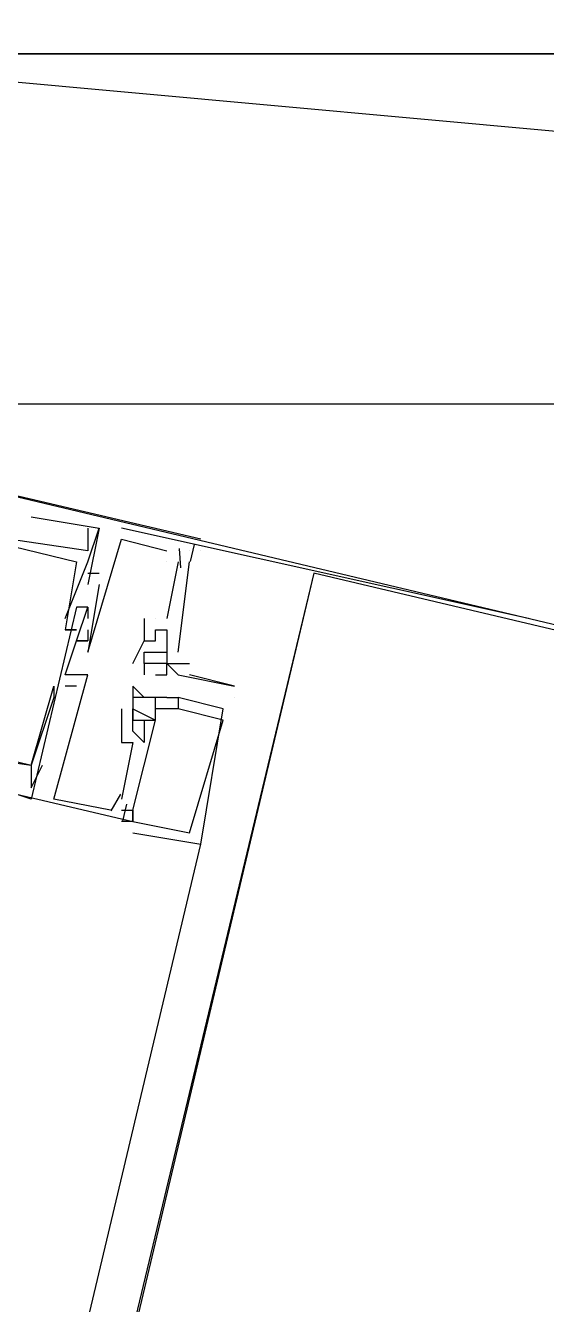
# Model space of a CAD drawing. Header units: feet. Extents: x -84 to 198, y -22 to 181.
# Drawn here: x 73.327 to 73.941, y 16.754 to 18.264 of the extents above; entities that cross this region are included whole.
import ezdxf

# ---------------------------------------------------------------- set-up
doc = ezdxf.new("R2010")
doc.units = ezdxf.units.FT
doc.layers.add('A-LINEA', color=7, linetype='CONTINUOUS')
doc.layers.add('A-MURO-CONCRETO', color=8, linetype='CONTINUOUS')

msp = doc.modelspace()

# ---------------------------------------------------------------- linework, layer by layer
at = {"layer": 'A-LINEA'}
for p, q in [((73.3333, 17.6844), (73.3333, 17.6844)), ((73.3333, 17.6844), (73.3333, 17.6844)), ((73.3333, 17.6844), (73.3333, 17.6844)), ((73.4, 17.6711), (73.4, 17.6711)), ((73.4, 17.6711), (73.4, 17.6711)), ((73.4, 17.6711), (73.4, 17.6711)), ((73.4133, 17.6711), (73.4133, 17.6711)), ((73.4133, 17.6711), (73.4133, 17.6711)), ((73.4133, 17.6711), (73.4133, 17.6711)), ((73.4133, 17.6711), (73.4133, 17.6711)), ((73.4133, 17.6711), (73.4133, 17.6711)), ((73.4133, 17.6711), (73.4133, 17.6711)), ((73.4133, 17.6711), (73.4133, 17.6711)), ((73.4133, 17.6711), (73.4133, 17.6711)), ((73.4133, 17.6711), (73.4133, 17.6711)), ((73.92, 17.5644), (73.44, 17.6711)), ((73.44, 17.6578), (73.44, 17.6578)), ((73.44, 17.6578), (73.44, 17.6578)), ((73.44, 17.6578), (73.44, 17.6578)), ((73.5333, 17.6578), (73.5333, 17.6578)), ((73.5333, 17.6578), (73.5333, 17.6578)), ((73.5333, 17.6578), (73.5333, 17.6578)), ((73.4, 17.6444), (73.4, 17.6444)), ((73.4, 17.6444), (73.4, 17.6444)), ((73.4, 17.6444), (73.4, 17.6444)), ((73.4933, 17.6444), (73.4933, 17.6444)), ((73.4933, 17.6444), (73.4933, 17.6444)), ((73.4933, 17.6444), (73.4933, 17.6444)), ((73.5067, 17.6444), (73.5067, 17.6444)), ((73.5067, 17.6444), (73.5067, 17.6444)), ((73.5067, 17.6444), (73.5067, 17.6444)), ((73.5079, 17.6469), (73.5095, 17.6243)), ((73.5079, 17.6469), (73.5095, 17.6243)), ((73.5079, 17.6469), (73.5095, 17.6243)), ((73.52, 17.6444), (73.52, 17.6444)), ((73.52, 17.6444), (73.52, 17.6444)), ((73.52, 17.6444), (73.52, 17.6444)), ((73.52, 17.6444), (73.52, 17.6444)), ((73.52, 17.6444), (73.52, 17.6444)), ((73.52, 17.6444), (73.52, 17.6444)), ((73.5257, 17.6517), (73.5209, 17.6317)), ((73.5257, 17.6517), (73.5209, 17.6317)), ((73.5257, 17.6517), (73.5209, 17.6317)), ((73.5333, 17.6444), (73.5333, 17.6444)), ((73.5333, 17.6444), (73.5333, 17.6444)), ((73.5333, 17.6444), (73.5333, 17.6444)), ((73.5333, 17.6444), (73.5333, 17.6444)), ((73.5333, 17.6444), (73.5333, 17.6444)), ((73.5333, 17.6444), (73.5333, 17.6444)), ((73.3867, 17.6311), (73.3867, 17.6311)), ((73.3867, 17.6311), (73.3867, 17.6311)), ((73.3867, 17.6311), (73.3867, 17.6311)), ((73.4, 17.6311), (73.4, 17.6311)), ((73.4, 17.6311), (73.4, 17.6311)), ((73.4, 17.6311), (73.4, 17.6311)), ((73.4933, 17.6311), (73.4933, 17.6311)), ((73.5067, 17.6311), (73.4933, 17.5644)), ((73.4933, 17.6311), (73.4933, 17.6311)), ((73.5067, 17.6311), (73.4933, 17.5644)), ((73.4933, 17.6311), (73.4933, 17.6311)), ((73.5067, 17.6311), (73.4933, 17.5644)), ((73.5067, 17.5244), (73.52, 17.6311)), ((73.5067, 17.6311), (73.5067, 17.6311)), ((73.5067, 17.6311), (73.5067, 17.6311)), ((73.5067, 17.5244), (73.52, 17.6311)), ((73.5067, 17.6311), (73.5067, 17.6311)), ((73.5067, 17.6311), (73.5067, 17.6311)), ((73.5067, 17.5244), (73.52, 17.6311)), ((73.5067, 17.6311), (73.5067, 17.6311)), ((73.5067, 17.6311), (73.5067, 17.6311)), ((73.52, 17.6311), (73.52, 17.6311)), ((73.52, 17.6311), (73.52, 17.6311)), ((73.52, 17.6311), (73.52, 17.6311)), ((73.6667, 17.6178), (71.9067, 10.1778)), ((73.4, 17.6178), (73.4133, 17.6178)), ((73.4, 17.6178), (73.4, 17.6178)), ((73.4, 17.6178), (73.4133, 17.6178)), ((73.4, 17.6178), (73.4, 17.6178)), ((73.4, 17.6178), (73.4133, 17.6178)), ((73.4, 17.6178), (73.4, 17.6178)), ((73.4133, 17.6178), (73.4133, 17.6178)), ((73.4133, 17.6178), (73.4133, 17.6178)), ((73.4133, 17.6178), (73.4133, 17.6178)), ((73.4, 17.6044), (73.4, 17.6044)), ((73.4, 17.6044), (73.4, 17.6044)), ((73.4, 17.6044), (73.4, 17.6044)), ((73.4133, 17.6044), (73.4133, 17.6044)), ((73.4133, 17.6044), (73.4133, 17.6044)), ((73.4133, 17.6044), (73.4133, 17.6044)), ((73.3867, 17.5778), (73.3867, 17.5778)), ((73.3867, 17.5778), (73.3867, 17.5778)), ((73.3867, 17.5778), (73.3867, 17.5778)), ((73.4, 17.5778), (73.4, 17.5778)), ((73.4, 17.5778), (73.4, 17.5778)), ((73.4, 17.5778), (73.4, 17.5778)), ((73.4, 17.5778), (73.4, 17.5778)), ((73.4, 17.5778), (73.4, 17.5778)), ((73.4, 17.5778), (73.4, 17.5778)), ((73.3733, 17.5644), (73.3733, 17.5644)), ((73.3733, 17.5644), (73.3733, 17.5644)), ((73.3733, 17.5644), (73.3733, 17.5644)), ((73.4, 17.5644), (73.4, 17.5644)), ((73.4, 17.5644), (73.4, 17.5644)), ((73.4, 17.5644), (73.4, 17.5644)), ((73.4667, 17.5644), (73.4667, 17.5644)), ((73.4667, 17.5644), (73.4667, 17.5644)), ((73.4667, 17.5644), (73.4667, 17.5644)), ((73.48, 17.5644), (73.48, 17.5644)), ((73.48, 17.5644), (73.48, 17.5644)), ((73.48, 17.5644), (73.48, 17.5644)), ((73.48, 17.5644), (73.48, 17.5644)), ((73.48, 17.5644), (73.48, 17.5644)), ((73.48, 17.5644), (73.48, 17.5644)), ((73.4933, 17.5644), (73.4933, 17.5644)), ((73.4933, 17.5644), (73.4933, 17.5644)), ((73.4933, 17.5644), (73.4933, 17.5644)), ((73.3733, 17.5511), (73.3733, 17.5511)), ((73.3733, 17.5511), (73.3733, 17.5511)), ((73.3733, 17.5511), (73.3733, 17.5511)), ((73.3733, 17.5511), (73.3733, 17.5511)), ((73.3733, 17.5511), (73.3733, 17.5511)), ((73.3733, 17.5511), (73.3733, 17.5511)), ((73.3867, 17.5511), (73.3867, 17.5511)), ((73.3867, 17.5511), (73.3867, 17.5511)), ((73.3867, 17.5511), (73.3867, 17.5511)), ((73.4, 17.5511), (73.4, 17.5511)), ((73.4, 17.5511), (73.4, 17.5511)), ((73.4, 17.5511), (73.4, 17.5511)), ((73.48, 17.5511), (73.48, 17.5511)), ((73.48, 17.5511), (73.48, 17.5511)), ((73.48, 17.5511), (73.48, 17.5511)), ((73.4933, 17.5511), (73.4933, 17.5511)), ((73.4933, 17.5511), (73.4933, 17.5511)), ((73.4933, 17.5511), (73.4933, 17.5511)), ((73.3867, 17.5378), (73.3867, 17.5378)), ((73.3867, 17.5378), (73.3867, 17.5378)), ((73.3867, 17.5378), (73.3867, 17.5378)), ((73.3867, 17.5378), (73.3867, 17.5378)), ((73.3867, 17.5378), (73.3867, 17.5378)), ((73.3867, 17.5378), (73.3867, 17.5378)), ((73.4, 17.5378), (73.4, 17.5378)), ((73.4, 17.5378), (73.4, 17.5378)), ((73.4, 17.5378), (73.4, 17.5378)), ((73.4, 17.5378), (73.4, 17.5378)), ((73.4, 17.5378), (73.4, 17.5378)), ((73.4, 17.5378), (73.4, 17.5378)), ((73.4667, 17.5378), (73.4667, 17.5378)), ((73.4667, 17.5378), (73.4667, 17.5378)), ((73.4667, 17.5378), (73.4667, 17.5378)), ((73.4667, 17.5378), (73.4667, 17.5378)), ((73.48, 17.5378), (73.48, 17.5378)), ((73.48, 17.5378), (73.48, 17.5378)), ((73.48, 17.5378), (73.48, 17.5378)), ((73.48, 17.5378), (73.48, 17.5378)), ((73.4933, 17.5378), (73.4933, 17.5378)), ((73.4933, 17.5378), (73.4933, 17.5378)), ((73.4933, 17.5378), (73.4933, 17.5378)), ((73.4, 17.5244), (73.4, 17.5244)), ((73.4, 17.5244), (73.4, 17.5244)), ((73.4, 17.5244), (73.4, 17.5244)), ((73.4667, 17.5244), (73.4667, 17.5244)), ((73.4667, 17.5244), (73.4667, 17.5244)), ((73.48, 17.5244), (73.48, 17.5244)), ((73.4933, 17.5244), (73.4933, 17.5244)), ((73.4933, 17.5244), (73.4933, 17.5244)), ((73.4933, 17.5244), (73.4933, 17.5244)), ((73.4933, 17.5244), (73.4933, 17.5244)), ((73.4933, 17.5244), (73.4933, 17.5244)), ((73.5067, 17.5244), (73.5067, 17.5244)), ((73.5067, 17.5244), (73.5067, 17.5244)), ((73.5067, 17.5244), (73.5067, 17.5244)), ((73.4533, 17.5111), (73.4533, 17.5111)), ((73.4667, 17.5111), (73.4667, 17.4978)), ((73.4667, 17.5111), (73.4667, 17.5111)), ((73.4667, 17.5111), (73.4667, 17.5111)), ((73.4933, 17.5111), (73.4933, 17.5111)), ((73.4933, 17.5111), (73.4933, 17.5111)), ((73.4933, 17.5111), (73.4933, 17.5111)), ((73.52, 17.5111), (73.52, 17.5111)), ((73.52, 17.5111), (73.52, 17.5111)), ((73.3733, 17.4978), (73.3733, 17.4978)), ((73.3733, 17.4978), (73.3733, 17.4978)), ((73.3733, 17.4978), (73.3733, 17.4978)), ((73.3867, 17.4978), (73.3867, 17.4978)), ((73.3867, 17.4978), (73.3867, 17.4978)), ((73.3867, 17.4978), (73.3867, 17.4978)), ((73.3867, 17.4978), (73.3867, 17.4978)), ((73.3867, 17.4978), (73.3867, 17.4978)), ((73.3867, 17.4978), (73.3867, 17.4978)), ((73.4, 17.4978), (73.4, 17.4978)), ((73.4, 17.4978), (73.4, 17.4978)), ((73.4, 17.4978), (73.4, 17.4978)), ((73.4667, 17.4978), (73.4667, 17.4978)), ((73.48, 17.4978), (73.48, 17.4978)), ((73.4933, 17.4978), (73.4933, 17.4978)), ((73.4933, 17.4978), (73.4933, 17.4978)), ((73.5067, 17.4978), (73.5067, 17.4978)), ((73.52, 17.4978), (73.52, 17.4978)), ((73.36, 17.4844), (73.36, 17.4844)), ((73.36, 17.4844), (73.36, 17.4844)), ((73.36, 17.4844), (73.36, 17.4844)), ((73.3867, 17.4844), (73.3733, 17.4844)), ((73.3733, 17.4844), (73.3733, 17.4844)), ((73.3867, 17.4844), (73.3733, 17.4844)), ((73.3733, 17.4844), (73.3733, 17.4844)), ((73.3867, 17.4844), (73.3733, 17.4844)), ((73.3733, 17.4844), (73.3733, 17.4844)), ((73.3867, 17.4844), (73.3867, 17.4844)), ((73.3867, 17.4844), (73.3867, 17.4844)), ((73.3867, 17.4844), (73.3867, 17.4844)), ((73.4533, 17.4844), (73.4533, 17.4844)), ((73.4533, 17.4844), (73.4533, 17.4844)), ((73.4533, 17.4844), (73.4533, 17.4844)), ((73.5733, 17.4844), (73.5733, 17.4844)), ((73.36, 17.4711), (73.36, 17.4711)), ((73.36, 17.4711), (73.36, 17.4711)), ((73.36, 17.4711), (73.36, 17.4711)), ((73.44, 17.4578), (73.44, 17.4178)), ((73.44, 17.4578), (73.44, 17.4578)), ((73.44, 17.4578), (73.44, 17.4178)), ((73.44, 17.4578), (73.44, 17.4578)), ((73.44, 17.4578), (73.44, 17.4178)), ((73.44, 17.4578), (73.44, 17.4578)), ((73.4533, 17.4711), (73.4533, 17.4711)), ((73.4533, 17.4711), (73.4533, 17.4711)), ((73.4533, 17.4711), (73.4533, 17.4711)), ((73.4533, 17.4578), (73.4533, 17.4578)), ((73.4533, 17.4578), (73.4533, 17.4578)), ((73.4533, 17.4578), (73.4533, 17.4578)), ((73.4533, 17.4578), (73.4533, 17.4578)), ((73.4533, 17.4578), (73.4533, 17.4578)), ((73.4533, 17.4578), (73.4533, 17.4578)), ((73.4533, 17.4578), (73.4533, 17.4578)), ((73.4533, 17.4578), (73.4533, 17.4578)), ((73.4533, 17.4578), (73.4533, 17.4578)), ((73.4533, 17.4578), (73.4533, 17.4578)), ((73.4533, 17.4578), (73.4533, 17.4578)), ((73.4533, 17.4578), (73.4533, 17.4578)), ((73.4667, 17.4711), (73.4667, 17.4711)), ((73.4667, 17.4711), (73.4667, 17.4711)), ((73.4667, 17.4711), (73.4667, 17.4711)), ((73.48, 17.4711), (73.48, 17.4711)), ((73.48, 17.4711), (73.48, 17.4711)), ((73.48, 17.4711), (73.48, 17.4711)), ((73.48, 17.4711), (73.48, 17.4711)), ((73.48, 17.4711), (73.48, 17.4711)), ((73.48, 17.4711), (73.48, 17.4711)), ((73.48, 17.4711), (73.48, 17.4711)), ((73.48, 17.4711), (73.48, 17.4711)), ((73.48, 17.4711), (73.48, 17.4711)), ((73.48, 17.4578), (73.48, 17.4578)), ((73.48, 17.4578), (73.48, 17.4578)), ((73.48, 17.4578), (73.48, 17.4578)), ((73.48, 17.4578), (73.48, 17.4578)), ((73.48, 17.4578), (73.48, 17.4578)), ((73.48, 17.4578), (73.48, 17.4578)), ((73.4933, 17.4711), (73.4933, 17.4711)), ((73.4933, 17.4711), (73.4933, 17.4711)), ((73.4933, 17.4711), (73.4933, 17.4711)), ((73.4933, 17.4711), (73.4933, 17.4711)), ((73.4933, 17.4711), (73.4933, 17.4711)), ((73.4933, 17.4711), (73.4933, 17.4711)), ((73.5067, 17.4711), (73.5067, 17.4711)), ((73.5067, 17.4711), (73.5067, 17.4711)), ((73.5067, 17.4711), (73.5067, 17.4711)), ((73.5067, 17.4711), (73.5067, 17.4711)), ((73.5067, 17.4711), (73.5067, 17.4711)), ((73.5067, 17.4711), (73.5067, 17.4711)), ((73.5067, 17.4578), (73.5067, 17.4578)), ((73.5067, 17.4578), (73.5067, 17.4578)), ((73.5067, 17.4578), (73.5067, 17.4578)), ((73.5067, 17.4578), (73.5067, 17.4578)), ((73.5067, 17.4578), (73.5067, 17.4578)), ((73.5067, 17.4578), (73.5067, 17.4578)), ((73.56, 17.4578), (73.56, 17.4578)), ((73.56, 17.4578), (73.56, 17.4578)), ((73.56, 17.4578), (73.56, 17.4578)), ((73.5733, 17.4711), (73.5733, 17.4711)), ((73.4533, 17.4444), (73.4533, 17.4444)), ((73.4533, 17.4444), (73.4533, 17.4444)), ((73.4533, 17.4444), (73.4533, 17.4444)), ((73.4533, 17.4444), (73.4533, 17.4444)), ((73.4533, 17.4444), (73.4533, 17.4444)), ((73.4533, 17.4444), (73.4533, 17.4444)), ((73.4533, 17.4444), (73.4533, 17.4444)), ((73.4533, 17.4444), (73.4533, 17.4444)), ((73.4533, 17.4444), (73.4533, 17.4444)), ((73.4667, 17.4444), (73.4667, 17.4444)), ((73.4667, 17.4444), (73.4667, 17.4444)), ((73.4667, 17.4444), (73.4667, 17.4444)), ((73.4667, 17.4444), (73.4667, 17.4444)), ((73.4667, 17.4444), (73.4667, 17.4444)), ((73.4667, 17.4444), (73.4667, 17.4444)), ((73.48, 17.4444), (73.48, 17.4444)), ((73.48, 17.4444), (73.48, 17.4444)), ((73.48, 17.4444), (73.48, 17.4444)), ((73.48, 17.4444), (73.48, 17.4444)), ((73.48, 17.4444), (73.48, 17.4444)), ((73.48, 17.4444), (73.48, 17.4444)), ((73.48, 17.4444), (73.48, 17.4444)), ((73.48, 17.4444), (73.48, 17.4444)), ((73.48, 17.4444), (73.48, 17.4444)), ((73.56, 17.4444), (73.56, 17.4444)), ((73.56, 17.4444), (73.56, 17.4444)), ((73.56, 17.4444), (73.56, 17.4444)), ((73.4533, 17.4311), (73.4533, 17.4311)), ((73.4533, 17.4311), (73.4533, 17.4311)), ((73.4533, 17.4311), (73.4533, 17.4311)), ((73.4667, 17.4311), (73.4667, 17.4311)), ((73.4667, 17.4311), (73.4667, 17.4311)), ((73.4667, 17.4311), (73.4667, 17.4311)), ((73.44, 17.4178), (73.44, 17.4178)), ((73.44, 17.4178), (73.44, 17.4178)), ((73.44, 17.4178), (73.44, 17.4178)), ((73.4533, 17.4178), (73.4533, 17.4178)), ((73.4533, 17.4178), (73.4533, 17.4178)), ((73.4533, 17.4178), (73.4533, 17.4178)), ((73.4667, 17.4178), (73.4667, 17.4178)), ((73.4667, 17.4178), (73.4667, 17.4178)), ((73.4667, 17.4178), (73.4667, 17.4178)), ((73.3333, 17.3911), (73.3333, 17.3911)), ((73.3333, 17.3911), (73.3333, 17.3911)), ((73.3333, 17.3911), (73.3333, 17.3911)), ((73.3333, 17.3911), (73.3333, 17.3911)), ((73.3333, 17.3911), (73.3333, 17.3911)), ((73.3333, 17.3911), (73.3333, 17.3911)), ((73.3333, 17.3911), (73.3333, 17.3911)), ((73.3333, 17.3911), (73.3333, 17.3911)), ((73.3333, 17.3911), (73.3333, 17.3911)), ((73.3467, 17.3911), (73.3467, 17.3911)), ((73.3467, 17.3911), (73.3467, 17.3911)), ((73.3467, 17.3911), (73.3467, 17.3911)), ((73.3333, 17.3644), (73.3333, 17.3644)), ((73.3333, 17.3644), (73.3333, 17.3644)), ((73.3333, 17.3644), (73.3333, 17.3644)), ((73.3333, 17.3644), (73.3333, 17.3644)), ((73.3333, 17.3644), (73.3333, 17.3644)), ((73.3333, 17.3644), (73.3333, 17.3644)), ((73.4388, 17.3568), (73.4272, 17.3373)), ((73.4388, 17.3568), (73.4272, 17.3373)), ((73.4388, 17.3568), (73.4272, 17.3373)), ((73.3333, 17.3511), (73.3333, 17.3511)), ((73.3333, 17.3511), (73.3333, 17.3511)), ((73.3333, 17.3511), (73.3333, 17.3511)), ((73.36, 17.3511), (73.36, 17.3511)), ((73.36, 17.3511), (73.36, 17.3511)), ((73.36, 17.3511), (73.36, 17.3511)), ((73.4267, 17.3378), (73.4267, 17.3378)), ((73.4267, 17.3378), (73.4267, 17.3378)), ((73.4267, 17.3378), (73.4267, 17.3378)), ((73.44, 17.3511), (73.44, 17.3511)), ((73.44, 17.3511), (73.44, 17.3511)), ((73.44, 17.3511), (73.44, 17.3511)), ((73.44, 17.3378), (73.44, 17.3378)), ((73.44, 17.3378), (73.44, 17.3378)), ((73.44, 17.3378), (73.44, 17.3378)), ((73.4457, 17.3451), (73.4409, 17.3251)), ((73.4457, 17.3451), (73.4409, 17.3251)), ((73.4457, 17.3451), (73.4409, 17.3251)), ((73.4533, 17.3378), (73.4533, 17.3378)), ((73.4533, 17.3378), (73.4533, 17.3378)), ((73.4533, 17.3378), (73.4533, 17.3378)), ((73.4533, 17.3378), (73.4533, 17.3378)), ((73.4533, 17.3378), (73.4533, 17.3378)), ((73.4533, 17.3378), (73.4533, 17.3378)), ((73.44, 17.3244), (73.44, 17.3244)), ((73.44, 17.3244), (73.44, 17.3244)), ((73.44, 17.3244), (73.44, 17.3244)), ((73.4533, 17.3244), (73.4533, 17.3244)), ((73.4533, 17.3244), (73.4533, 17.3244)), ((73.4533, 17.3244), (73.4533, 17.3244)), ((73.4533, 17.3244), (73.4533, 17.3244)), ((73.4533, 17.3244), (73.4533, 17.3244)), ((73.4533, 17.3244), (73.4533, 17.3244)), ((73.4533, 17.3244), (73.4533, 17.3244)), ((73.4533, 17.3244), (73.4533, 17.3244)), ((73.4533, 17.3244), (73.4533, 17.3244)), ((73.4533, 17.3111), (73.4533, 17.3111)), ((73.4533, 17.3111), (73.4533, 17.3111)), ((73.4533, 17.3111), (73.4533, 17.3111)), ((73.52, 17.3111), (73.52, 17.3111)), ((73.52, 17.3111), (73.52, 17.3111)), ((73.52, 17.3111), (73.52, 17.3111)), ((72.0667, 11.1111), (73.5333, 17.2978)), ((73.5333, 17.2978), (73.5333, 17.2978)), ((73.5333, 17.2978), (73.5333, 17.2978)), ((73.5333, 17.2978), (73.5333, 17.2978))]:
    msp.add_line(p, q, dxfattribs=at)
for points in [[(126.2667, 36.6311), (119.2267, 38.2978), (119.16, 37.9644), (109.12, 40.3378), (105.48, 24.9378), (96.3733, 27.2578), (96.2667, 26.7644), (92.6933, 27.6178), (92.1333, 25.2311), (89.6, 14.5378), (77.3867, 17.4311), (77.2267, 16.7778), (73.6667, 17.6178), (72.7067, 13.6044), (71.9067, 10.1778)], [(77.5733, 18.2311), (77.2267, 16.7778), (72.8533, 17.8178), (73.2, 19.2711), (77.5733, 18.2311)], [(73.5333, 17.6578), (72.8533, 17.8178), (72.8133, 17.6578), (72.84, 17.6578)], [(73.5333, 17.6578), (72.8533, 17.8178), (72.8133, 17.6578), (72.84, 17.6578)], [(73.5333, 17.6578), (72.8533, 17.8178), (72.8133, 17.6578), (72.84, 17.6578)], [(72.8667, 17.6711), (72.8933, 17.7511), (73.3867, 17.6311), (73.3733, 17.5511), (73.3733, 17.5511), (73.3867, 17.5511), (73.3733, 17.5511)], [(72.8667, 17.6711), (72.8933, 17.7511), (73.3867, 17.6311), (73.3733, 17.5511), (73.3733, 17.5511), (73.3867, 17.5511), (73.3733, 17.5511)], [(72.8667, 17.6711), (72.8933, 17.7511), (73.3867, 17.6311), (73.3733, 17.5511), (73.3733, 17.5511), (73.3867, 17.5511), (73.3733, 17.5511)], [(72.8667, 17.6978), (72.8533, 17.7111), (72.8267, 17.6311), (72.8133, 17.6311), (72.7733, 17.4844), (73.4533, 17.3244), (73.44, 17.3244)], [(72.8667, 17.6978), (72.8533, 17.7111), (72.8267, 17.6311), (72.8133, 17.6311), (72.7733, 17.4844), (73.4533, 17.3244), (73.44, 17.3244)], [(72.8667, 17.6978), (72.8533, 17.7111), (72.8267, 17.6311), (72.8133, 17.6311), (72.7733, 17.4844), (73.4533, 17.3244), (73.44, 17.3244)], [(73.3333, 17.3511), (73.2533, 17.3778), (73.2533, 17.4044), (73.24, 17.4044), (73.2533, 17.3911), (73.24, 17.3778), (72.8, 17.4844), (72.8, 17.4978), (72.8133, 17.4978), (72.8133, 17.5111), (72.8, 17.5111), (72.8267, 17.6178), (72.84, 17.6178), (72.8533, 17.6978)], [(73.3333, 17.3511), (73.2533, 17.3778), (73.2533, 17.4044), (73.24, 17.4044), (73.2533, 17.3911), (73.24, 17.3778), (72.8, 17.4844), (72.8, 17.4978), (72.8133, 17.4978), (72.8133, 17.5111), (72.8, 17.5111), (72.8267, 17.6178), (72.84, 17.6178), (72.8533, 17.6978)], [(73.3333, 17.3511), (73.2533, 17.3778), (73.2533, 17.4044), (73.24, 17.4044), (73.2533, 17.3911), (73.24, 17.3778), (72.8, 17.4844), (72.8, 17.4978), (72.8133, 17.4978), (72.8133, 17.5111), (72.8, 17.5111), (72.8267, 17.6178), (72.84, 17.6178), (72.8533, 17.6978)], [(73.3333, 17.6844), (73.4133, 17.6711), (73.4, 17.6044)], [(73.3333, 17.6844), (73.4133, 17.6711), (73.4, 17.6044)], [(73.3333, 17.6844), (73.4133, 17.6711), (73.4, 17.6044)], [(73.4, 17.6711), (73.4, 17.6444), (73.3067, 17.6578), (73.3067, 17.6711)], [(73.4, 17.6711), (73.4, 17.6444), (73.3067, 17.6578), (73.3067, 17.6711)], [(73.4, 17.6711), (73.4, 17.6444), (73.3067, 17.6578), (73.3067, 17.6711)], [(73.3733, 17.5644), (73.4, 17.6311), (73.4133, 17.6711)], [(73.3733, 17.5644), (73.4, 17.6311), (73.4133, 17.6711)], [(73.3733, 17.5644), (73.4, 17.6311), (73.4133, 17.6711)], [(73.4133, 17.6044), (73.4, 17.5244), (73.44, 17.6578), (73.4933, 17.6444)], [(73.4133, 17.6044), (73.4, 17.5244), (73.44, 17.6578), (73.4933, 17.6444)], [(73.4133, 17.6044), (73.4, 17.5244), (73.44, 17.6578), (73.4933, 17.6444)], [(73.24, 17.3911), (73.24, 17.4044), (72.84, 17.5111), (72.8267, 17.4844), (72.8, 17.4978), (72.8, 17.4844), (72.8, 17.4978), (72.8267, 17.4978), (72.8533, 17.5911), (72.84, 17.5911), (72.8533, 17.6044), (72.84, 17.5111), (73.3333, 17.3911), (73.36, 17.4844), (73.36, 17.4844), (73.36, 17.4711), (73.3333, 17.3911), (73.3333, 17.3644), (73.3467, 17.3911)], [(73.24, 17.3911), (73.24, 17.4044), (72.84, 17.5111), (72.8267, 17.4844), (72.8, 17.4978), (72.8, 17.4844), (72.8, 17.4978), (72.8267, 17.4978), (72.8533, 17.5911), (72.84, 17.5911), (72.8533, 17.6044), (72.84, 17.5111), (73.3333, 17.3911), (73.36, 17.4844), (73.36, 17.4844), (73.36, 17.4711), (73.3333, 17.3911), (73.3333, 17.3644), (73.3467, 17.3911)], [(73.24, 17.3911), (73.24, 17.4044), (72.84, 17.5111), (72.8267, 17.4844), (72.8, 17.4978), (72.8, 17.4844), (72.8, 17.4978), (72.8267, 17.4978), (72.8533, 17.5911), (72.84, 17.5911), (72.8533, 17.6044), (72.84, 17.5111), (73.3333, 17.3911), (73.36, 17.4844), (73.36, 17.4844), (73.36, 17.4711), (73.3333, 17.3911), (73.3333, 17.3644), (73.3467, 17.3911)], [(73.4, 17.5778), (73.3867, 17.5778), (73.3333, 17.3511)], [(73.4, 17.5778), (73.3867, 17.5778), (73.3333, 17.3511)], [(73.4, 17.5778), (73.3867, 17.5778), (73.3333, 17.3511)], [(73.4, 17.5511), (73.4, 17.5378), (73.3867, 17.5378), (73.4, 17.5778), (73.4, 17.5644)], [(73.4, 17.5511), (73.4, 17.5378), (73.3867, 17.5378), (73.4, 17.5778), (73.4, 17.5644)], [(73.4, 17.5511), (73.4, 17.5378), (73.3867, 17.5378), (73.4, 17.5778), (73.4, 17.5644)], [(73.4667, 17.5644), (73.4667, 17.5378), (73.48, 17.5378), (73.48, 17.5511), (73.4933, 17.5511), (73.4933, 17.5378), (73.4933, 17.5244)], [(73.4667, 17.5644), (73.4667, 17.5378), (73.48, 17.5378), (73.48, 17.5511), (73.4933, 17.5511), (73.4933, 17.5378), (73.4933, 17.5244)], [(73.4667, 17.5644), (73.4667, 17.5378), (73.48, 17.5378), (73.48, 17.5511), (73.4933, 17.5511), (73.4933, 17.5378), (73.4933, 17.5244)], [(73.3867, 17.4978), (73.3867, 17.4978), (73.3733, 17.4978), (73.3867, 17.5378), (73.4, 17.5378)], [(73.3867, 17.4978), (73.3867, 17.4978), (73.3733, 17.4978), (73.3867, 17.5378), (73.4, 17.5378)], [(73.3867, 17.4978), (73.3867, 17.4978), (73.3733, 17.4978), (73.3867, 17.5378), (73.4, 17.5378)], [(73.4533, 17.5111), (73.4667, 17.5378), (73.4667, 17.5378), (73.4667, 17.5378)], [(73.48, 17.5378), (73.48, 17.5378), (73.48, 17.5378)], [(73.48, 17.5244), (73.4933, 17.5244), (73.4933, 17.5244), (73.4933, 17.5111), (73.4933, 17.5111), (73.52, 17.5111)], [(73.48, 17.4978), (73.4933, 17.4978), (73.4933, 17.5111)], [(73.4933, 17.5111), (73.5067, 17.4978), (73.5733, 17.4844), (73.5733, 17.4844), (73.52, 17.4978), (73.52, 17.4978), (73.52, 17.4978)], [(73.4267, 17.3378), (73.36, 17.3511), (73.4, 17.4978), (73.3867, 17.4978)], [(73.4267, 17.3378), (73.36, 17.3511), (73.4, 17.4978), (73.3867, 17.4978)], [(73.4267, 17.3378), (73.36, 17.3511), (73.4, 17.4978), (73.3867, 17.4978)], [(73.4933, 17.4711), (73.4667, 17.4711), (73.4533, 17.4844), (73.4533, 17.4578)], [(73.4933, 17.4711), (73.4667, 17.4711), (73.4533, 17.4844), (73.4533, 17.4578)], [(73.4933, 17.4711), (73.4667, 17.4711), (73.4533, 17.4844), (73.4533, 17.4578)], [(73.4533, 17.3244), (73.4533, 17.3378), (73.4533, 17.3244), (73.52, 17.3111), (73.52, 17.3111), (73.56, 17.4444), (73.56, 17.4444), (73.5067, 17.4578), (73.5067, 17.4578), (73.5067, 17.4578), (73.5067, 17.4578), (73.48, 17.4578), (73.48, 17.4578), (73.48, 17.4578), (73.48, 17.4711), (73.4533, 17.4711), (73.4533, 17.4578), (73.48, 17.4444)], [(73.4533, 17.3111), (73.5333, 17.2978), (73.5333, 17.2978), (73.56, 17.4578), (73.5067, 17.4711)], [(73.4533, 17.3244), (73.4533, 17.3378), (73.4533, 17.3244), (73.52, 17.3111), (73.52, 17.3111), (73.56, 17.4444), (73.56, 17.4444), (73.5067, 17.4578), (73.5067, 17.4578), (73.5067, 17.4578), (73.5067, 17.4578), (73.48, 17.4578), (73.48, 17.4578), (73.48, 17.4578), (73.48, 17.4711), (73.4533, 17.4711), (73.4533, 17.4578), (73.48, 17.4444)], [(73.4533, 17.3111), (73.5333, 17.2978), (73.5333, 17.2978), (73.56, 17.4578), (73.5067, 17.4711)], [(73.4533, 17.3244), (73.4533, 17.3378), (73.4533, 17.3244), (73.52, 17.3111), (73.52, 17.3111), (73.56, 17.4444), (73.56, 17.4444), (73.5067, 17.4578), (73.5067, 17.4578), (73.5067, 17.4578), (73.5067, 17.4578), (73.48, 17.4578), (73.48, 17.4578), (73.48, 17.4578), (73.48, 17.4711), (73.4533, 17.4711), (73.4533, 17.4578), (73.48, 17.4444)], [(73.4533, 17.3111), (73.5333, 17.2978), (73.5333, 17.2978), (73.56, 17.4578), (73.5067, 17.4711)], [(73.4667, 17.4444), (73.4667, 17.4311), (73.4667, 17.4178), (73.4533, 17.4311), (73.4533, 17.4444), (73.4533, 17.4578)], [(73.4533, 17.4578), (73.4533, 17.4444), (73.4533, 17.4444), (73.4533, 17.4444), (73.4667, 17.4444), (73.4667, 17.4444), (73.48, 17.4444), (73.48, 17.4578)], [(73.4667, 17.4444), (73.4667, 17.4311), (73.4667, 17.4178), (73.4533, 17.4311), (73.4533, 17.4444), (73.4533, 17.4578)], [(73.4533, 17.4578), (73.4533, 17.4444), (73.4533, 17.4444), (73.4533, 17.4444), (73.4667, 17.4444), (73.4667, 17.4444), (73.48, 17.4444), (73.48, 17.4578)], [(73.4667, 17.4444), (73.4667, 17.4311), (73.4667, 17.4178), (73.4533, 17.4311), (73.4533, 17.4444), (73.4533, 17.4578)], [(73.4533, 17.4578), (73.4533, 17.4444), (73.4533, 17.4444), (73.4533, 17.4444), (73.4667, 17.4444), (73.4667, 17.4444), (73.48, 17.4444), (73.48, 17.4578)], [(73.4933, 17.4711), (73.5067, 17.4711), (73.5067, 17.4578), (73.48, 17.4578)], [(73.4933, 17.4711), (73.5067, 17.4711), (73.5067, 17.4578), (73.48, 17.4578)], [(73.4933, 17.4711), (73.5067, 17.4711), (73.5067, 17.4578), (73.48, 17.4578)], [(73.44, 17.3378), (73.4533, 17.3378), (73.48, 17.4444)], [(73.44, 17.3378), (73.4533, 17.3378), (73.48, 17.4444)], [(73.44, 17.3378), (73.4533, 17.3378), (73.48, 17.4444)], [(73.44, 17.4178), (73.4533, 17.4178), (73.44, 17.3511)], [(73.44, 17.4178), (73.4533, 17.4178), (73.44, 17.3511)], [(73.44, 17.4178), (73.4533, 17.4178), (73.44, 17.3511)], [(73.24, 17.3911), (73.24, 17.4044), (73.3333, 17.3911)], [(73.24, 17.3911), (73.24, 17.4044), (73.3333, 17.3911)], [(73.24, 17.3911), (73.24, 17.4044), (73.3333, 17.3911)]]:
    msp.add_lwpolyline(points, dxfattribs=at)
msp.add_lwpolyline([(73.4667, 17.5244), (73.4933, 17.5244), (73.4933, 17.5111), (73.4667, 17.5111)], close=True, dxfattribs=at)
at = {"layer": 'A-MURO-CONCRETO'}
for points in [[(73.2, 19.2711), (77.5733, 18.2311), (72.9467, 18.2311), (73.2, 19.2711), (73.2, 19.2711)], [(72.9467, 18.2311), (72.8533, 17.8178), (77.48, 17.8178), (72.9467, 18.2311)], [(72.9467, 18.2311), (77.5733, 18.2311), (77.48, 17.8178), (72.9467, 18.2311), (72.9467, 18.2311)], [(72.8533, 17.8178), (77.48, 17.8178), (77.2267, 16.7778), (72.8533, 17.8178), (72.8533, 17.8178)]]:
    msp.add_lwpolyline(points, dxfattribs=at)

doc.saveas('drawing.dxf')
